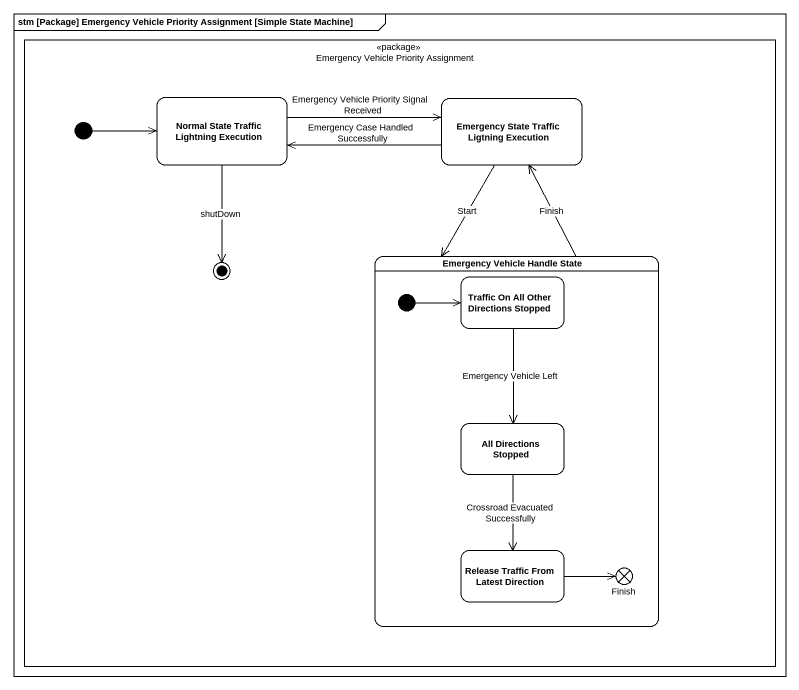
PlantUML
@startuml
mainframe stm [Package] Emergency Vehicle Priority Assignment [Simple State Machine]
hide empty description
state "Emergency Vehicle Priority Assignment" as Emergency_Vehicle_Priority <<package>> {
  state "Normal State Traffic Lightning Execution" as Normal_State_Traffic
  state "Emergency State Traffic Ligtning Execution" as Emergency_State_Traffic
  state "Emergency Vehicle Handle State" as Emergency_Vehicle_Handle {
    state "Traffic On All Other Directions Stopped" as Traffic_On_All_Other
    state "All Directions Stopped" as All_Directions_Stopped
    state "Release Traffic From Latest Direction" as Release_Traffic_From_Latest
    state Finish <<exitPoint>>
    [*] -right-> Traffic_On_All_Other
  }
  [*] -right-> Normal_State_Traffic
  Normal_State_Traffic --> [*] : shutDown
}
Normal_State_Traffic -right-> Emergency_State_Traffic : Emergency Vehicle Priority Signal Received
Emergency_State_Traffic -left-> Normal_State_Traffic : Emergency Case Handled Successfully
Emergency_State_Traffic --> Emergency_Vehicle_Handle : Start
Emergency_Vehicle_Handle -up-> Emergency_State_Traffic : Finish
Traffic_On_All_Other --> All_Directions_Stopped : Emergency Vehicle Left
All_Directions_Stopped --> Release_Traffic_From_Latest : Crossroad Evacuated Successfully
Release_Traffic_From_Latest -right-> Finish
@enduml
